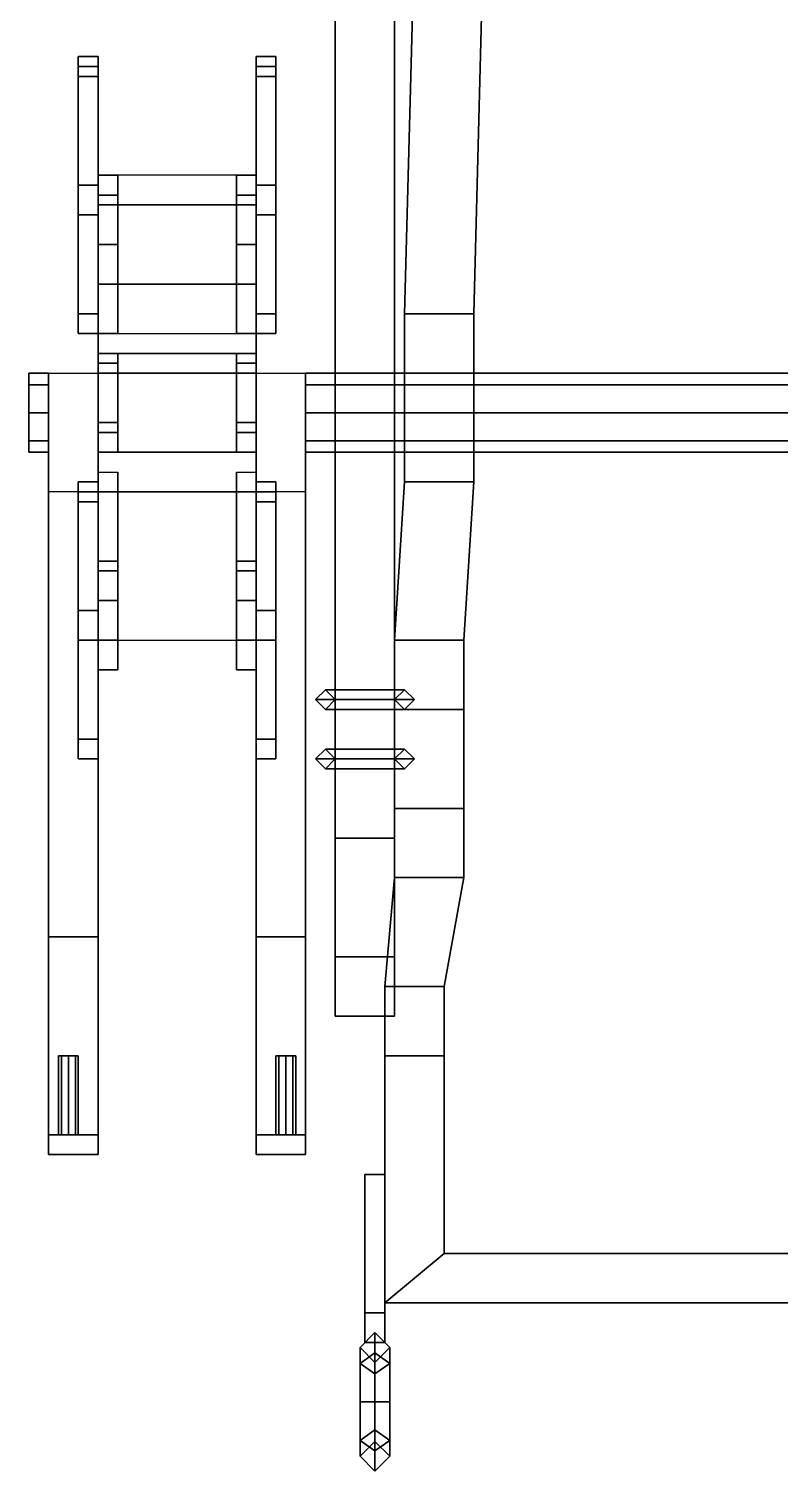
# Model space of a CAD drawing. Extents: x -0.76 to 0.76, y -2.11 to 2.1.
# Drawn here: x -0.76 to 0, y -2.11 to -0.652 of the extents above; entities that cross this region are included whole.
import ezdxf

# ---------------------------------------------------------------- set-up
doc = ezdxf.new("R2010")
doc.units = 0
doc.layers.add('FRAME', color=5, linetype='CONTINUOUS')

msp = doc.modelspace()

# ---------------------------------------------------------------- linework, layer by layer
at = {"layer": 'FRAME'}
for points in [[(-0.45, -0.39, 0.38), (-0.45, -1.47, 0.38), (-0.45, -1.47, 0.46), (-0.45, -0.39, 0.46)], [(-0.39, -0.39, 0.38), (-0.39, -1.47, 0.38), (-0.45, -1.47, 0.38), (-0.45, -0.39, 0.38)], [(-0.45, -1.47, 0.46), (-0.39, -1.47, 0.46), (-0.39, -0.39, 0.46), (-0.45, -0.39, 0.46)], [(-0.39, -0.39, 0.46), (-0.39, -1.47, 0.46), (-0.39, -1.47, 0.38), (-0.39, -0.39, 0.38)], [(-0.3, -0.56, 0.45), (-0.31, -0.94, 0.45), (-0.38, -0.94, 0.45), (-0.37, -0.56, 0.45)], [(-0.38, -0.94, 0.58), (-0.31, -0.94, 0.58), (-0.3, -0.56, 0.58), (-0.37, -0.56, 0.58)], [(-0.37, -0.56, 0.45), (-0.38, -0.94, 0.45), (-0.38, -0.94, 0.58), (-0.37, -0.56, 0.58)], [(-0.3, -0.56, 0.58), (-0.31, -0.94, 0.58), (-0.31, -0.94, 0.45), (-0.3, -0.56, 0.45)], [(-0.71, -0.68, 0.16), (-0.71, -0.96, 0.16), (-0.71, -0.94, 0.19), (-0.71, -0.7, 0.19)], [(-0.71, -0.68, 0.14), (-0.71, -0.96, 0.14), (-0.71, -0.96, 0.16), (-0.71, -0.68, 0.16)], [(-0.71, -0.69, 0.13), (-0.71, -0.94, 0.13), (-0.71, -0.96, 0.14), (-0.71, -0.68, 0.14)], [(-0.69, -0.7, 0.19), (-0.69, -0.68, 0.16), (-0.71, -0.68, 0.16), (-0.71, -0.7, 0.19)], [(-0.69, -0.68, 0.16), (-0.69, -0.68, 0.14), (-0.71, -0.68, 0.14), (-0.71, -0.68, 0.16)], [(-0.69, -0.68, 0.14), (-0.69, -0.69, 0.13), (-0.71, -0.69, 0.13), (-0.71, -0.68, 0.14)], [(-0.69, -0.94, 0.19), (-0.69, -0.96, 0.16), (-0.69, -0.68, 0.16), (-0.69, -0.7, 0.19)], [(-0.69, -0.96, 0.16), (-0.69, -0.96, 0.14), (-0.69, -0.68, 0.14), (-0.69, -0.68, 0.16)], [(-0.69, -0.96, 0.14), (-0.69, -0.94, 0.13), (-0.69, -0.69, 0.13), (-0.69, -0.68, 0.14)], [(-0.51, -0.68, 0.14), (-0.51, -0.69, 0.13), (-0.53, -0.69, 0.13), (-0.53, -0.68, 0.14)], [(-0.51, -0.68, 0.16), (-0.51, -0.68, 0.14), (-0.53, -0.68, 0.14), (-0.53, -0.68, 0.16)], [(-0.51, -0.7, 0.19), (-0.51, -0.68, 0.16), (-0.53, -0.68, 0.16), (-0.53, -0.7, 0.19)], [(-0.53, -0.69, 0.13), (-0.53, -0.94, 0.13), (-0.53, -0.96, 0.14), (-0.53, -0.68, 0.14)], [(-0.53, -0.68, 0.14), (-0.53, -0.96, 0.14), (-0.53, -0.96, 0.16), (-0.53, -0.68, 0.16)], [(-0.53, -0.68, 0.16), (-0.53, -0.96, 0.16), (-0.53, -0.94, 0.19), (-0.53, -0.7, 0.19)], [(-0.51, -0.96, 0.14), (-0.51, -0.94, 0.13), (-0.51, -0.69, 0.13), (-0.51, -0.68, 0.14)], [(-0.51, -0.96, 0.16), (-0.51, -0.96, 0.14), (-0.51, -0.68, 0.14), (-0.51, -0.68, 0.16)], [(-0.51, -0.94, 0.19), (-0.51, -0.96, 0.16), (-0.51, -0.68, 0.16), (-0.51, -0.7, 0.19)], [(-0.69, -0.69, 0.13), (-0.69, -0.94, 0.13), (-0.71, -0.94, 0.13), (-0.71, -0.69, 0.13)], [(-0.51, -0.69, 0.13), (-0.51, -0.94, 0.13), (-0.53, -0.94, 0.13), (-0.53, -0.69, 0.13)], [(-0.71, -0.7, 0.19), (-0.71, -0.94, 0.19), (-0.71, -0.84, 0.25), (-0.71, -0.81, 0.25)], [(-0.69, -0.81, 0.25), (-0.69, -0.7, 0.19), (-0.71, -0.7, 0.19), (-0.71, -0.81, 0.25)], [(-0.69, -0.84, 0.25), (-0.69, -0.94, 0.19), (-0.69, -0.7, 0.19), (-0.69, -0.81, 0.25)], [(-0.51, -0.81, 0.25), (-0.51, -0.7, 0.19), (-0.53, -0.7, 0.19), (-0.53, -0.81, 0.25)], [(-0.53, -0.7, 0.19), (-0.53, -0.94, 0.19), (-0.53, -0.84, 0.25), (-0.53, -0.81, 0.25)], [(-0.51, -0.84, 0.25), (-0.51, -0.94, 0.19), (-0.51, -0.7, 0.19), (-0.51, -0.81, 0.25)], [(-0.69, -0.91, 0.37), (-0.69, -0.8, 0.26), (-0.69, -1, 0.38), (-0.69, -0.98, 0.41)], [(-0.69, -0.8, 0.26), (-0.69, -0.8, 0.26), (-0.69, -1, 0.26), (-0.69, -1, 0.38)], [(-0.53, -0.83, 0.32), (-0.53, -0.8, 0.26), (-0.69, -0.8, 0.26), (-0.69, -0.83, 0.32)], [(-0.69, -0.83, 0.32), (-0.69, -0.8, 0.26), (-0.69, -0.91, 0.37)], [(-0.69, -0.8, 0.19), (-0.69, -0.8, 0.26), (-0.67, -0.8, 0.26), (-0.67, -0.8, 0.19)], [(-0.69, -0.87, 0.22), (-0.69, -0.96, 0.26), (-0.69, -0.8, 0.26), (-0.69, -0.8, 0.19)], [(-0.69, -0.82, 0.15), (-0.69, -0.8, 0.19), (-0.67, -0.8, 0.19), (-0.67, -0.82, 0.15)], [(-0.69, -0.87, 0.17), (-0.69, -0.87, 0.22), (-0.69, -0.8, 0.19), (-0.69, -0.82, 0.15)], [(-0.67, -0.8, 0.26), (-0.67, -0.96, 0.26), (-0.67, -0.87, 0.22), (-0.67, -0.8, 0.19)], [(-0.67, -0.8, 0.19), (-0.67, -0.87, 0.22), (-0.67, -0.87, 0.17), (-0.67, -0.82, 0.15)], [(-0.55, -0.87, 0.22), (-0.55, -0.96, 0.26), (-0.55, -0.8, 0.26), (-0.55, -0.8, 0.19)], [(-0.55, -0.8, 0.19), (-0.55, -0.8, 0.26), (-0.53, -0.8, 0.26), (-0.53, -0.8, 0.19)], [(-0.55, -0.82, 0.15), (-0.55, -0.8, 0.19), (-0.53, -0.8, 0.19), (-0.53, -0.82, 0.15)], [(-0.55, -0.87, 0.17), (-0.55, -0.87, 0.22), (-0.55, -0.8, 0.19), (-0.55, -0.82, 0.15)], [(-0.53, -1, 0.38), (-0.53, -0.8, 0.26), (-0.53, -0.91, 0.37), (-0.53, -0.98, 0.41)], [(-0.53, -1, 0.26), (-0.53, -0.8, 0.26), (-0.53, -0.8, 0.26), (-0.53, -1, 0.38)], [(-0.53, -0.91, 0.37), (-0.53, -0.8, 0.26), (-0.53, -0.83, 0.32), (-0.53, -0.91, 0.37)], [(-0.53, -0.8, 0.26), (-0.53, -0.96, 0.26), (-0.53, -0.87, 0.22), (-0.53, -0.8, 0.19)], [(-0.53, -0.8, 0.19), (-0.53, -0.87, 0.22), (-0.53, -0.87, 0.17), (-0.53, -0.82, 0.15)], [(-0.71, -0.81, 0.25), (-0.71, -0.84, 0.25), (-0.69, -0.84, 0.25), (-0.69, -0.81, 0.25)], [(-0.53, -0.81, 0.25), (-0.53, -0.84, 0.25), (-0.51, -0.84, 0.25), (-0.51, -0.81, 0.25)], [(-0.69, -0.87, 0.17), (-0.69, -0.82, 0.15), (-0.67, -0.82, 0.15), (-0.67, -0.87, 0.17)], [(-0.53, -0.91, 0.37), (-0.53, -0.83, 0.32), (-0.69, -0.83, 0.32), (-0.69, -0.91, 0.37)], [(-0.55, -0.87, 0.17), (-0.55, -0.82, 0.15), (-0.53, -0.82, 0.15), (-0.53, -0.87, 0.17)], [(-0.71, -0.84, 0.25), (-0.71, -0.94, 0.19), (-0.69, -0.94, 0.19), (-0.69, -0.84, 0.25)], [(-0.53, -0.84, 0.25), (-0.53, -0.94, 0.19), (-0.51, -0.94, 0.19), (-0.51, -0.84, 0.25)], [(-0.67, -0.87, 0.22), (-0.67, -0.96, 0.26), (-0.69, -0.96, 0.26), (-0.69, -0.87, 0.22)], [(-0.69, -0.87, 0.22), (-0.69, -0.87, 0.17), (-0.67, -0.87, 0.17), (-0.67, -0.87, 0.22)], [(-0.53, -0.87, 0.22), (-0.53, -0.96, 0.26), (-0.55, -0.96, 0.26), (-0.55, -0.87, 0.22)], [(-0.55, -0.87, 0.22), (-0.55, -0.87, 0.17), (-0.53, -0.87, 0.17), (-0.53, -0.87, 0.22)], [(-0.53, -0.98, 0.41), (-0.53, -0.91, 0.37), (-0.69, -0.91, 0.37), (-0.69, -0.98, 0.41)], [(-0.71, -0.94, 0.19), (-0.71, -0.96, 0.16), (-0.69, -0.96, 0.16), (-0.69, -0.94, 0.19)], [(-0.71, -0.96, 0.14), (-0.71, -0.94, 0.13), (-0.69, -0.94, 0.13), (-0.69, -0.96, 0.14)], [(-0.53, -0.96, 0.14), (-0.53, -0.94, 0.13), (-0.51, -0.94, 0.13), (-0.51, -0.96, 0.14)], [(-0.53, -0.94, 0.19), (-0.53, -0.96, 0.16), (-0.51, -0.96, 0.16), (-0.51, -0.94, 0.19)], [(-0.38, -1.11, 0.61), (-0.31, -1.11, 0.61), (-0.31, -0.94, 0.58), (-0.38, -0.94, 0.58)], [(-0.31, -0.94, 0.45), (-0.31, -1.11, 0.48), (-0.38, -1.11, 0.48), (-0.38, -0.94, 0.45)], [(-0.38, -0.94, 0.45), (-0.38, -1.11, 0.48), (-0.38, -1.11, 0.61), (-0.38, -0.94, 0.58)], [(-0.31, -0.94, 0.58), (-0.31, -1.11, 0.61), (-0.31, -1.11, 0.48), (-0.31, -0.94, 0.45)], [(-0.71, -0.96, 0.16), (-0.71, -0.96, 0.14), (-0.69, -0.96, 0.14), (-0.69, -0.96, 0.16)], [(-0.69, -1, 0.26), (-0.69, -0.96, 0.26), (-0.53, -0.96, 0.26), (-0.53, -1, 0.26)], [(-0.53, -0.96, 0.16), (-0.53, -0.96, 0.14), (-0.51, -0.96, 0.14), (-0.51, -0.96, 0.16)], [(-0.69, -0.98, 0.41), (-0.69, -1, 0.38), (-0.69, -1.12, 0.38), (-0.69, -1.08, 0.41)], [(-0.69, -0.99, 0.47), (-0.69, -0.98, 0.41), (-0.69, -1.08, 0.41), (-0.69, -1.06, 0.47)], [(-0.67, -0.99, 0.47), (-0.67, -0.98, 0.41), (-0.69, -0.98, 0.41), (-0.69, -0.99, 0.47)], [(-0.69, -0.99, 0.51), (-0.69, -0.99, 0.47), (-0.69, -1.06, 0.47), (-0.69, -1.06, 0.51)], [(-0.69, -1, 0.52), (-0.69, -0.99, 0.51), (-0.69, -1.06, 0.51), (-0.69, -1.05, 0.52)], [(-0.67, -1, 0.52), (-0.67, -0.99, 0.51), (-0.69, -0.99, 0.51), (-0.69, -1, 0.52)], [(-0.67, -0.99, 0.51), (-0.67, -0.99, 0.47), (-0.69, -0.99, 0.47), (-0.69, -0.99, 0.51)], [(-0.55, -1.08, 0.41), (-0.55, -0.98, 0.41), (-0.67, -0.98, 0.41), (-0.67, -1.08, 0.41)], [(-0.67, -1.08, 0.41), (-0.67, -0.98, 0.41), (-0.67, -0.99, 0.47), (-0.67, -1.06, 0.47)], [(-0.67, -1.06, 0.47), (-0.67, -0.99, 0.47), (-0.67, -0.99, 0.51), (-0.67, -1.06, 0.51)], [(-0.67, -1.06, 0.51), (-0.67, -0.99, 0.51), (-0.67, -1, 0.52), (-0.67, -1.05, 0.52)], [(-0.53, -0.99, 0.47), (-0.53, -0.98, 0.41), (-0.55, -0.98, 0.41), (-0.55, -0.99, 0.47)], [(-0.55, -0.99, 0.47), (-0.55, -0.98, 0.41), (-0.55, -1.08, 0.41), (-0.55, -1.06, 0.47)], [(-0.53, -0.99, 0.51), (-0.53, -0.99, 0.47), (-0.55, -0.99, 0.47), (-0.55, -0.99, 0.51)], [(-0.53, -1, 0.52), (-0.53, -0.99, 0.51), (-0.55, -0.99, 0.51), (-0.55, -1, 0.52)], [(-0.55, -1, 0.52), (-0.55, -0.99, 0.51), (-0.55, -1.06, 0.51), (-0.55, -1.05, 0.52)], [(-0.55, -0.99, 0.51), (-0.55, -0.99, 0.47), (-0.55, -1.06, 0.47), (-0.55, -1.06, 0.51)], [(-0.53, -1.12, 0.38), (-0.53, -1, 0.38), (-0.53, -0.98, 0.41), (-0.53, -1.08, 0.41)], [(-0.53, -1.08, 0.41), (-0.53, -0.98, 0.41), (-0.53, -0.99, 0.47), (-0.53, -1.06, 0.47)], [(-0.53, -1.06, 0.51), (-0.53, -0.99, 0.51), (-0.53, -1, 0.52), (-0.53, -1.05, 0.52)], [(-0.53, -1.06, 0.47), (-0.53, -0.99, 0.47), (-0.53, -0.99, 0.51), (-0.53, -1.06, 0.51)], [(-0.74, -1.0117, 0.3583), (-0.74, -1, 0.33), (-0.76, -1, 0.33), (-0.76, -1.0117, 0.3583)], [(-0.74, -1, 0.33), (-0.74, -1.0117, 0.3017), (-0.76, -1.0117, 0.3017), (-0.76, -1, 0.33)], [(-0.76, -1.0117, 0.3017), (-0.76, -1.08, 0.33), (-0.76, -1.0683, 0.3583), (-0.76, -1, 0.33)], [(-0.76, -1, 0.33), (-0.76, -1.0683, 0.3583), (-0.76, -1.04, 0.37), (-0.76, -1.0117, 0.3583)], [(-0.69, -1, 0.26), (-0.69, -1.79, 0.26), (-0.74, -1.79, 0.26), (-0.74, -1, 0.26)], [(-0.74, -1, 0.26), (-0.74, -1.79, 0.26), (-0.74, -1.77, 0.29), (-0.74, -1.57, 0.29)], [(-0.74, -1, 0.26), (-0.74, -1.57, 0.29), (-0.74, -1.57, 0.34), (-0.74, -1.12, 0.38)], [(-0.74, -1, 0.38), (-0.74, -1, 0.38), (-0.74, -1, 0.26), (-0.74, -1.12, 0.38)], [(-0.69, -1.77, 0.29), (-0.69, -1.79, 0.26), (-0.69, -1, 0.26), (-0.69, -1.57, 0.29)], [(-0.69, -1.12, 0.26), (-0.69, -1, 0.26), (-0.53, -1, 0.26), (-0.53, -1.12, 0.26)], [(-0.69, -1.57, 0.34), (-0.69, -1.57, 0.29), (-0.69, -1, 0.26), (-0.69, -1.12, 0.38)], [(-0.69, -1, 0.26), (-0.69, -1, 0.38), (-0.69, -1, 0.38), (-0.69, -1.12, 0.38)], [(-0.67, -1.05, 0.52), (-0.67, -1, 0.52), (-0.69, -1, 0.52), (-0.69, -1.05, 0.52)], [(-0.53, -1.05, 0.52), (-0.53, -1, 0.52), (-0.55, -1, 0.52), (-0.55, -1.05, 0.52)], [(-0.53, -1, 0.26), (-0.53, -1.79, 0.26), (-0.53, -1.77, 0.29), (-0.53, -1.57, 0.29)], [(-0.48, -1, 0.26), (-0.48, -1.79, 0.26), (-0.53, -1.79, 0.26), (-0.53, -1, 0.26)], [(-0.53, -1, 0.38), (-0.53, -1, 0.38), (-0.53, -1, 0.26), (-0.53, -1.12, 0.38)], [(-0.53, -1, 0.26), (-0.53, -1.57, 0.29), (-0.53, -1.57, 0.34), (-0.53, -1.12, 0.38)], [(-0.48, -1.77, 0.29), (-0.48, -1.79, 0.26), (-0.48, -1, 0.26), (-0.48, -1.57, 0.29)], [(-0.48, -1, 0.26), (-0.48, -1, 0.38), (-0.48, -1, 0.38), (-0.48, -1.12, 0.38)], [(-0.48, -1.57, 0.34), (-0.48, -1.57, 0.29), (-0.48, -1, 0.26), (-0.48, -1.12, 0.38)], [(0.48, -1.0117, 0.3583), (0.48, -1, 0.33), (-0.48, -1, 0.33), (-0.48, -1.0117, 0.3583)], [(0.48, -1, 0.33), (0.48, -1.0117, 0.3017), (-0.48, -1.0117, 0.3017), (-0.48, -1, 0.33)], [(-0.74, -1.04, 0.37), (-0.74, -1.0117, 0.3583), (-0.76, -1.0117, 0.3583), (-0.76, -1.04, 0.37)], [(-0.74, -1.0117, 0.3017), (-0.74, -1.04, 0.29), (-0.76, -1.04, 0.29), (-0.76, -1.0117, 0.3017)], [(-0.76, -1.04, 0.29), (-0.76, -1.0683, 0.3017), (-0.76, -1.08, 0.33), (-0.76, -1.0117, 0.3017)], [(0.48, -1.04, 0.37), (0.48, -1.0117, 0.3583), (-0.48, -1.0117, 0.3583), (-0.48, -1.04, 0.37)], [(0.48, -1.0117, 0.3017), (0.48, -1.04, 0.29), (-0.48, -1.04, 0.29), (-0.48, -1.0117, 0.3017)], [(-0.74, -1.0683, 0.3583), (-0.74, -1.04, 0.37), (-0.76, -1.04, 0.37), (-0.76, -1.0683, 0.3583)], [(-0.74, -1.04, 0.29), (-0.74, -1.0683, 0.3017), (-0.76, -1.0683, 0.3017), (-0.76, -1.04, 0.29)], [(0.48, -1.0683, 0.3583), (0.48, -1.04, 0.37), (-0.48, -1.04, 0.37), (-0.48, -1.0683, 0.3583)], [(0.48, -1.04, 0.29), (0.48, -1.0683, 0.3017), (-0.48, -1.0683, 0.3017), (-0.48, -1.04, 0.29)], [(-0.69, -1.05, 0.52), (-0.69, -1.06, 0.51), (-0.67, -1.06, 0.51), (-0.67, -1.05, 0.52)], [(-0.69, -1.06, 0.51), (-0.69, -1.06, 0.47), (-0.67, -1.06, 0.47), (-0.67, -1.06, 0.51)], [(-0.69, -1.06, 0.47), (-0.69, -1.08, 0.41), (-0.67, -1.08, 0.41), (-0.67, -1.06, 0.47)], [(-0.55, -1.05, 0.52), (-0.55, -1.06, 0.51), (-0.53, -1.06, 0.51), (-0.53, -1.05, 0.52)], [(-0.55, -1.06, 0.47), (-0.55, -1.08, 0.41), (-0.53, -1.08, 0.41), (-0.53, -1.06, 0.47)], [(-0.55, -1.06, 0.51), (-0.55, -1.06, 0.47), (-0.53, -1.06, 0.47), (-0.53, -1.06, 0.51)], [(-0.74, -1.08, 0.33), (-0.74, -1.0683, 0.3583), (-0.76, -1.0683, 0.3583), (-0.76, -1.08, 0.33)], [(-0.74, -1.0683, 0.3017), (-0.74, -1.08, 0.33), (-0.76, -1.08, 0.33), (-0.76, -1.0683, 0.3017)], [(0.48, -1.08, 0.33), (0.48, -1.0683, 0.3583), (-0.48, -1.0683, 0.3583), (-0.48, -1.08, 0.33)], [(0.48, -1.0683, 0.3017), (0.48, -1.08, 0.33), (-0.48, -1.08, 0.33), (-0.48, -1.0683, 0.3017)], [(-0.69, -1.08, 0.41), (-0.69, -1.12, 0.38), (-0.53, -1.12, 0.38), (-0.53, -1.08, 0.41)], [(-0.69, -1.19, 0.23), (-0.69, -1.1, 0.26), (-0.67, -1.1, 0.26), (-0.67, -1.19, 0.23)], [(-0.69, -1.24, 0.25), (-0.69, -1.24, 0.25), (-0.69, -1.1, 0.26), (-0.69, -1.19, 0.23)], [(-0.69, -1.24, 0.25), (-0.69, -1.27, 0.25), (-0.69, -1.27, 0.26), (-0.69, -1.1, 0.26)], [(-0.67, -1.27, 0.26), (-0.67, -1.3, 0.21), (-0.67, -1.19, 0.23), (-0.67, -1.1, 0.26)], [(-0.55, -1.19, 0.23), (-0.55, -1.1, 0.26), (-0.53, -1.1, 0.26), (-0.53, -1.19, 0.23)], [(-0.55, -1.3, 0.21), (-0.55, -1.27, 0.26), (-0.55, -1.1, 0.26), (-0.55, -1.19, 0.23)], [(-0.53, -1.1, 0.26), (-0.53, -1.27, 0.26), (-0.53, -1.27, 0.25), (-0.53, -1.24, 0.25)], [(-0.53, -1.1, 0.26), (-0.53, -1.24, 0.25), (-0.53, -1.19, 0.23)], [(-0.53, -1.1, 0.26), (-0.53, -1.24, 0.25), (-0.53, -1.19, 0.23)], [(-0.74, -1.12, 0.38), (-0.74, -1.79, 0.38), (-0.69, -1.79, 0.38), (-0.69, -1.12, 0.38)], [(-0.74, -1.57, 0.34), (-0.74, -1.77, 0.34), (-0.74, -1.79, 0.38), (-0.74, -1.12, 0.38)], [(-0.69, -1.11, 0.14), (-0.69, -1.12, 0.13), (-0.71, -1.12, 0.13), (-0.71, -1.11, 0.14)], [(-0.69, -1.11, 0.16), (-0.69, -1.11, 0.14), (-0.71, -1.11, 0.14), (-0.71, -1.11, 0.16)], [(-0.69, -1.13, 0.19), (-0.69, -1.11, 0.16), (-0.71, -1.11, 0.16), (-0.71, -1.13, 0.19)], [(-0.71, -1.12, 0.13), (-0.71, -1.37, 0.13), (-0.71, -1.39, 0.14), (-0.71, -1.11, 0.14)], [(-0.71, -1.11, 0.14), (-0.71, -1.39, 0.14), (-0.71, -1.39, 0.16), (-0.71, -1.11, 0.16)], [(-0.71, -1.11, 0.16), (-0.71, -1.39, 0.16), (-0.71, -1.37, 0.19), (-0.71, -1.13, 0.19)], [(-0.69, -1.12, 0.13), (-0.69, -1.37, 0.13), (-0.71, -1.37, 0.13), (-0.71, -1.12, 0.13)], [(-0.69, -1.39, 0.14), (-0.69, -1.37, 0.13), (-0.69, -1.12, 0.13), (-0.69, -1.11, 0.14)], [(-0.69, -1.39, 0.16), (-0.69, -1.39, 0.14), (-0.69, -1.11, 0.14), (-0.69, -1.11, 0.16)], [(-0.69, -1.37, 0.19), (-0.69, -1.39, 0.16), (-0.69, -1.11, 0.16), (-0.69, -1.13, 0.19)], [(-0.69, -1.79, 0.38), (-0.69, -1.77, 0.34), (-0.69, -1.57, 0.34), (-0.69, -1.12, 0.38)], [(-0.69, -1.12, 0.38), (-0.69, -1.27, 0.26), (-0.53, -1.27, 0.26), (-0.53, -1.12, 0.38)], [(-0.53, -1.11, 0.16), (-0.53, -1.39, 0.16), (-0.53, -1.37, 0.19), (-0.53, -1.13, 0.19)], [(-0.53, -1.11, 0.14), (-0.53, -1.39, 0.14), (-0.53, -1.39, 0.16), (-0.53, -1.11, 0.16)], [(-0.53, -1.12, 0.13), (-0.53, -1.37, 0.13), (-0.53, -1.39, 0.14), (-0.53, -1.11, 0.14)], [(-0.51, -1.13, 0.19), (-0.51, -1.11, 0.16), (-0.53, -1.11, 0.16), (-0.53, -1.13, 0.19)], [(-0.51, -1.11, 0.16), (-0.51, -1.11, 0.14), (-0.53, -1.11, 0.14), (-0.53, -1.11, 0.16)], [(-0.51, -1.11, 0.14), (-0.51, -1.12, 0.13), (-0.53, -1.12, 0.13), (-0.53, -1.11, 0.14)], [(-0.53, -1.57, 0.34), (-0.53, -1.77, 0.34), (-0.53, -1.79, 0.38), (-0.53, -1.12, 0.38)], [(-0.53, -1.12, 0.38), (-0.53, -1.79, 0.38), (-0.48, -1.79, 0.38), (-0.48, -1.12, 0.38)], [(-0.51, -1.12, 0.13), (-0.51, -1.37, 0.13), (-0.53, -1.37, 0.13), (-0.53, -1.12, 0.13)], [(-0.51, -1.37, 0.19), (-0.51, -1.39, 0.16), (-0.51, -1.11, 0.16), (-0.51, -1.13, 0.19)], [(-0.51, -1.39, 0.16), (-0.51, -1.39, 0.14), (-0.51, -1.11, 0.14), (-0.51, -1.11, 0.16)], [(-0.51, -1.39, 0.14), (-0.51, -1.37, 0.13), (-0.51, -1.12, 0.13), (-0.51, -1.11, 0.14)], [(-0.48, -1.79, 0.38), (-0.48, -1.77, 0.34), (-0.48, -1.57, 0.34), (-0.48, -1.12, 0.38)], [(-0.39, -1.27, 0.69), (-0.32, -1.27, 0.69), (-0.31, -1.11, 0.61), (-0.38, -1.11, 0.61)], [(-0.31, -1.11, 0.48), (-0.32, -1.27, 0.56), (-0.39, -1.27, 0.56), (-0.38, -1.11, 0.48)], [(-0.38, -1.11, 0.48), (-0.39, -1.27, 0.56), (-0.39, -1.27, 0.69), (-0.38, -1.11, 0.61)], [(-0.31, -1.11, 0.61), (-0.32, -1.27, 0.69), (-0.32, -1.27, 0.56), (-0.31, -1.11, 0.48)], [(-0.69, -1.24, 0.25), (-0.69, -1.13, 0.19), (-0.71, -1.13, 0.19), (-0.71, -1.24, 0.25)], [(-0.71, -1.13, 0.19), (-0.71, -1.37, 0.19), (-0.71, -1.27, 0.25), (-0.71, -1.24, 0.25)], [(-0.69, -1.27, 0.25), (-0.69, -1.37, 0.19), (-0.69, -1.13, 0.19), (-0.69, -1.24, 0.25)], [(-0.53, -1.13, 0.19), (-0.53, -1.37, 0.19), (-0.53, -1.27, 0.25), (-0.53, -1.24, 0.25)], [(-0.51, -1.24, 0.25), (-0.51, -1.13, 0.19), (-0.53, -1.13, 0.19), (-0.53, -1.24, 0.25)], [(-0.51, -1.27, 0.25), (-0.51, -1.37, 0.19), (-0.51, -1.13, 0.19), (-0.51, -1.24, 0.25)], [(-0.69, -1.2, 0.21), (-0.69, -1.19, 0.23), (-0.67, -1.19, 0.23), (-0.67, -1.2, 0.21)], [(-0.69, -1.24, 0.25), (-0.69, -1.24, 0.25), (-0.69, -1.19, 0.23), (-0.69, -1.1929, 0.2243)], [(-0.67, -1.2, 0.21), (-0.67, -1.19, 0.23), (-0.67, -1.3, 0.21), (-0.67, -1.3, 0.16)], [(-0.55, -1.2, 0.21), (-0.55, -1.19, 0.23), (-0.53, -1.19, 0.23), (-0.53, -1.2, 0.21)], [(-0.55, -1.3, 0.16), (-0.55, -1.3, 0.21), (-0.55, -1.19, 0.23), (-0.55, -1.2, 0.21)], [(-0.69, -1.23, 0.14), (-0.69, -1.2, 0.16), (-0.67, -1.2, 0.16), (-0.67, -1.23, 0.14)], [(-0.69, -1.2, 0.16), (-0.69, -1.2, 0.21), (-0.67, -1.2, 0.21), (-0.67, -1.2, 0.16)], [(-0.67, -1.2, 0.16), (-0.67, -1.2, 0.21), (-0.67, -1.3, 0.16), (-0.67, -1.27, 0.14)], [(-0.67, -1.23, 0.14), (-0.67, -1.2, 0.16), (-0.67, -1.27, 0.14)], [(-0.55, -1.2, 0.16), (-0.55, -1.2, 0.21), (-0.53, -1.2, 0.21), (-0.53, -1.2, 0.16)], [(-0.55, -1.23, 0.14), (-0.55, -1.2, 0.16), (-0.53, -1.2, 0.16), (-0.53, -1.23, 0.14)], [(-0.55, -1.27, 0.14), (-0.55, -1.27, 0.14), (-0.55, -1.2, 0.16), (-0.55, -1.23, 0.14)], [(-0.55, -1.27, 0.14), (-0.55, -1.3, 0.16), (-0.55, -1.2, 0.21), (-0.55, -1.2, 0.16)], [(-0.69, -1.27, 0.14), (-0.69, -1.23, 0.14), (-0.67, -1.23, 0.14), (-0.67, -1.27, 0.14)], [(-0.55, -1.27, 0.14), (-0.55, -1.23, 0.14), (-0.53, -1.23, 0.14), (-0.53, -1.27, 0.14)], [(-0.71, -1.24, 0.25), (-0.71, -1.27, 0.25), (-0.69, -1.27, 0.25), (-0.69, -1.24, 0.25)], [(-0.53, -1.24, 0.25), (-0.53, -1.27, 0.25), (-0.51, -1.27, 0.25), (-0.51, -1.24, 0.25)], [(-0.71, -1.27, 0.25), (-0.71, -1.37, 0.19), (-0.69, -1.37, 0.19), (-0.69, -1.27, 0.25)], [(-0.69, -1.27, 0.26), (-0.69, -1.3, 0.21), (-0.67, -1.3, 0.21), (-0.67, -1.27, 0.26)], [(-0.69, -1.3, 0.16), (-0.69, -1.27, 0.14), (-0.67, -1.27, 0.14), (-0.67, -1.3, 0.16)], [(-0.69, -1.27, 0.25), (-0.69, -1.2794, 0.2444), (-0.69, -1.27, 0.26)], [(-0.55, -1.3, 0.16), (-0.55, -1.27, 0.14), (-0.53, -1.27, 0.14), (-0.53, -1.3, 0.16)], [(-0.55, -1.27, 0.26), (-0.55, -1.3, 0.21), (-0.53, -1.3, 0.21), (-0.53, -1.27, 0.26)], [(-0.53, -1.27, 0.25), (-0.53, -1.37, 0.19), (-0.51, -1.37, 0.19), (-0.51, -1.27, 0.25)], [(-0.53, -1.27, 0.26), (-0.53, -1.2794, 0.2444), (-0.53, -1.27, 0.25)], [(-0.39, -1.34, 0.71), (-0.32, -1.34, 0.71), (-0.32, -1.27, 0.69), (-0.39, -1.27, 0.69)], [(-0.32, -1.27, 0.56), (-0.32, -1.34, 0.58), (-0.39, -1.34, 0.58), (-0.39, -1.27, 0.56)], [(-0.39, -1.27, 0.56), (-0.39, -1.34, 0.58), (-0.39, -1.34, 0.71), (-0.39, -1.27, 0.69)], [(-0.32, -1.27, 0.69), (-0.32, -1.34, 0.71), (-0.32, -1.34, 0.58), (-0.32, -1.27, 0.56)], [(-0.69, -1.3, 0.21), (-0.69, -1.3, 0.16), (-0.67, -1.3, 0.16), (-0.67, -1.3, 0.21)], [(-0.55, -1.3, 0.21), (-0.55, -1.3, 0.16), (-0.53, -1.3, 0.16), (-0.53, -1.3, 0.21)], [(-0.46, -1.32, 0.37), (-0.47, -1.33, 0.36), (-0.47, -1.33, 0.48), (-0.46, -1.32, 0.47)], [(-0.38, -1.32, 0.37), (-0.37, -1.33, 0.36), (-0.47, -1.33, 0.36), (-0.46, -1.32, 0.37)], [(-0.37, -1.33, 0.48), (-0.38, -1.32, 0.47), (-0.46, -1.32, 0.47), (-0.47, -1.33, 0.48)], [(-0.45, -1.33, 0.38), (-0.46, -1.32, 0.37), (-0.46, -1.32, 0.47), (-0.45, -1.33, 0.46)], [(-0.39, -1.33, 0.38), (-0.38, -1.32, 0.37), (-0.46, -1.32, 0.37), (-0.45, -1.33, 0.38)], [(-0.38, -1.32, 0.47), (-0.39, -1.33, 0.46), (-0.45, -1.33, 0.46), (-0.46, -1.32, 0.47)], [(-0.38, -1.32, 0.37), (-0.39, -1.33, 0.38), (-0.39, -1.33, 0.46), (-0.38, -1.32, 0.47)], [(-0.37, -1.33, 0.36), (-0.38, -1.32, 0.37), (-0.38, -1.32, 0.47), (-0.37, -1.33, 0.48)], [(-0.47, -1.33, 0.36), (-0.46, -1.34, 0.37), (-0.46, -1.34, 0.47), (-0.47, -1.33, 0.48)], [(-0.37, -1.33, 0.36), (-0.38, -1.34, 0.37), (-0.46, -1.34, 0.37), (-0.47, -1.33, 0.36)], [(-0.38, -1.34, 0.47), (-0.37, -1.33, 0.48), (-0.47, -1.33, 0.48), (-0.46, -1.34, 0.47)], [(-0.46, -1.34, 0.37), (-0.45, -1.33, 0.38), (-0.45, -1.33, 0.46), (-0.46, -1.34, 0.47)], [(-0.38, -1.34, 0.37), (-0.39, -1.33, 0.38), (-0.45, -1.33, 0.38), (-0.46, -1.34, 0.37)], [(-0.39, -1.33, 0.46), (-0.38, -1.34, 0.47), (-0.46, -1.34, 0.47), (-0.45, -1.33, 0.46)], [(-0.39, -1.33, 0.38), (-0.38, -1.34, 0.37), (-0.38, -1.34, 0.47), (-0.39, -1.33, 0.46)], [(-0.39, -1.44, 0.71), (-0.32, -1.44, 0.71), (-0.32, -1.34, 0.71), (-0.39, -1.34, 0.71)], [(-0.32, -1.34, 0.58), (-0.32, -1.44, 0.58), (-0.39, -1.44, 0.58), (-0.39, -1.34, 0.58)], [(-0.39, -1.34, 0.58), (-0.39, -1.44, 0.58), (-0.39, -1.44, 0.71), (-0.39, -1.34, 0.71)], [(-0.38, -1.34, 0.37), (-0.37, -1.33, 0.36), (-0.37, -1.33, 0.48), (-0.38, -1.34, 0.47)], [(-0.32, -1.34, 0.71), (-0.32, -1.44, 0.71), (-0.32, -1.44, 0.58), (-0.32, -1.34, 0.58)], [(-0.71, -1.39, 0.14), (-0.71, -1.37, 0.13), (-0.69, -1.37, 0.13), (-0.69, -1.39, 0.14)], [(-0.71, -1.37, 0.19), (-0.71, -1.39, 0.16), (-0.69, -1.39, 0.16), (-0.69, -1.37, 0.19)], [(-0.53, -1.37, 0.19), (-0.53, -1.39, 0.16), (-0.51, -1.39, 0.16), (-0.51, -1.37, 0.19)], [(-0.53, -1.39, 0.14), (-0.53, -1.37, 0.13), (-0.51, -1.37, 0.13), (-0.51, -1.39, 0.14)], [(-0.46, -1.38, 0.37), (-0.47, -1.39, 0.36), (-0.47, -1.39, 0.48), (-0.46, -1.38, 0.47)], [(-0.38, -1.38, 0.37), (-0.37, -1.39, 0.36), (-0.47, -1.39, 0.36), (-0.46, -1.38, 0.37)], [(-0.37, -1.39, 0.48), (-0.38, -1.38, 0.47), (-0.46, -1.38, 0.47), (-0.47, -1.39, 0.48)], [(-0.45, -1.39, 0.38), (-0.46, -1.38, 0.37), (-0.46, -1.38, 0.47), (-0.45, -1.39, 0.46)], [(-0.39, -1.39, 0.38), (-0.38, -1.38, 0.37), (-0.46, -1.38, 0.37), (-0.45, -1.39, 0.38)], [(-0.38, -1.38, 0.47), (-0.39, -1.39, 0.46), (-0.45, -1.39, 0.46), (-0.46, -1.38, 0.47)], [(-0.38, -1.38, 0.37), (-0.39, -1.39, 0.38), (-0.39, -1.39, 0.46), (-0.38, -1.38, 0.47)], [(-0.37, -1.39, 0.36), (-0.38, -1.38, 0.37), (-0.38, -1.38, 0.47), (-0.37, -1.39, 0.48)], [(-0.71, -1.39, 0.16), (-0.71, -1.39, 0.14), (-0.69, -1.39, 0.14), (-0.69, -1.39, 0.16)], [(-0.53, -1.39, 0.16), (-0.53, -1.39, 0.14), (-0.51, -1.39, 0.14), (-0.51, -1.39, 0.16)], [(-0.47, -1.39, 0.36), (-0.46, -1.4, 0.37), (-0.46, -1.4, 0.47), (-0.47, -1.39, 0.48)], [(-0.37, -1.39, 0.36), (-0.38, -1.4, 0.37), (-0.46, -1.4, 0.37), (-0.47, -1.39, 0.36)], [(-0.38, -1.4, 0.47), (-0.37, -1.39, 0.48), (-0.47, -1.39, 0.48), (-0.46, -1.4, 0.47)], [(-0.46, -1.4, 0.37), (-0.45, -1.39, 0.38), (-0.45, -1.39, 0.46), (-0.46, -1.4, 0.47)], [(-0.38, -1.4, 0.37), (-0.39, -1.39, 0.38), (-0.45, -1.39, 0.38), (-0.46, -1.4, 0.37)], [(-0.39, -1.39, 0.46), (-0.38, -1.4, 0.47), (-0.46, -1.4, 0.47), (-0.45, -1.39, 0.46)], [(-0.39, -1.39, 0.38), (-0.38, -1.4, 0.37), (-0.38, -1.4, 0.47), (-0.39, -1.39, 0.46)], [(-0.38, -1.4, 0.37), (-0.37, -1.39, 0.36), (-0.37, -1.39, 0.48), (-0.38, -1.4, 0.47)], [(-0.39, -1.51, 0.69), (-0.32, -1.51, 0.69), (-0.32, -1.44, 0.71), (-0.39, -1.44, 0.71)], [(-0.32, -1.44, 0.58), (-0.32, -1.51, 0.56), (-0.39, -1.51, 0.56), (-0.39, -1.44, 0.58)], [(-0.39, -1.44, 0.58), (-0.39, -1.51, 0.56), (-0.39, -1.51, 0.69), (-0.39, -1.44, 0.71)], [(-0.32, -1.44, 0.71), (-0.32, -1.51, 0.69), (-0.32, -1.51, 0.56), (-0.32, -1.44, 0.58)], [(-0.45, -1.47, 0.38), (-0.45, -1.65, 0.41), (-0.45, -1.59, 0.48), (-0.45, -1.47, 0.46)], [(-0.39, -1.47, 0.38), (-0.39, -1.65, 0.41), (-0.45, -1.65, 0.41), (-0.45, -1.47, 0.38)], [(-0.45, -1.59, 0.48), (-0.39, -1.59, 0.48), (-0.39, -1.47, 0.46), (-0.45, -1.47, 0.46)], [(-0.39, -1.47, 0.46), (-0.39, -1.59, 0.48), (-0.39, -1.65, 0.41), (-0.39, -1.47, 0.38)], [(-0.4, -1.62, 0.63), (-0.34, -1.62, 0.63), (-0.32, -1.51, 0.69), (-0.39, -1.51, 0.69)], [(-0.32, -1.51, 0.56), (-0.34, -1.62, 0.5), (-0.4, -1.62, 0.5), (-0.39, -1.51, 0.56)], [(-0.39, -1.51, 0.56), (-0.4, -1.62, 0.5), (-0.4, -1.62, 0.63), (-0.39, -1.51, 0.69)], [(-0.32, -1.51, 0.69), (-0.34, -1.62, 0.63), (-0.34, -1.62, 0.5), (-0.32, -1.51, 0.56)], [(-0.69, -1.57, 0.34), (-0.69, -1.77, 0.34), (-0.74, -1.77, 0.34), (-0.74, -1.57, 0.34)], [(-0.74, -1.57, 0.29), (-0.74, -1.77, 0.29), (-0.69, -1.77, 0.29), (-0.69, -1.57, 0.29)], [(-0.74, -1.57, 0.34), (-0.74, -1.57, 0.29), (-0.69, -1.57, 0.29), (-0.69, -1.57, 0.34)], [(-0.53, -1.57, 0.29), (-0.53, -1.77, 0.29), (-0.48, -1.77, 0.29), (-0.48, -1.57, 0.29)], [(-0.48, -1.57, 0.34), (-0.48, -1.77, 0.34), (-0.53, -1.77, 0.34), (-0.53, -1.57, 0.34)], [(-0.53, -1.57, 0.34), (-0.53, -1.57, 0.29), (-0.48, -1.57, 0.29), (-0.48, -1.57, 0.34)], [(-0.45, -1.65, 0.41), (-0.45, -1.65, 0.41), (-0.45, -1.65, 0.48), (-0.45, -1.59, 0.48)], [(-0.45, -1.65, 0.48), (-0.39, -1.65, 0.48), (-0.39, -1.59, 0.48), (-0.45, -1.59, 0.48)], [(-0.39, -1.59, 0.48), (-0.39, -1.65, 0.48), (-0.39, -1.65, 0.41)], [(-0.4, -1.62, 0.5), (-0.4, -1.69, 0.48), (-0.4, -1.69, 0.61), (-0.4, -1.62, 0.63)], [(-0.4, -1.69, 0.61), (-0.34, -1.69, 0.61), (-0.34, -1.62, 0.63), (-0.4, -1.62, 0.63)], [(-0.34, -1.62, 0.5), (-0.34, -1.69, 0.48), (-0.4, -1.69, 0.48), (-0.4, -1.62, 0.5)], [(-0.34, -1.62, 0.63), (-0.34, -1.69, 0.61), (-0.34, -1.69, 0.48), (-0.34, -1.62, 0.5)], [(-0.45, -1.65, 0.41), (-0.39, -1.65, 0.41), (-0.39, -1.65, 0.48), (-0.45, -1.65, 0.48)], [(-0.7271, -1.69, 0.3171), (-0.73, -1.69, 0.31), (-0.73, -1.77, 0.31), (-0.7271, -1.77, 0.3171)], [(-0.73, -1.69, 0.31), (-0.7271, -1.69, 0.3029), (-0.7271, -1.77, 0.3029), (-0.73, -1.77, 0.31)], [(-0.72, -1.69, 0.32), (-0.7271, -1.69, 0.3171), (-0.7271, -1.77, 0.3171), (-0.72, -1.77, 0.32)], [(-0.7271, -1.69, 0.3029), (-0.72, -1.69, 0.3), (-0.72, -1.77, 0.3), (-0.7271, -1.77, 0.3029)], [(-0.7129, -1.69, 0.3171), (-0.72, -1.69, 0.32), (-0.72, -1.77, 0.32), (-0.7129, -1.77, 0.3171)], [(-0.72, -1.69, 0.3), (-0.7129, -1.69, 0.3029), (-0.7129, -1.77, 0.3029), (-0.72, -1.77, 0.3)], [(-0.71, -1.69, 0.31), (-0.7129, -1.69, 0.3171), (-0.7129, -1.77, 0.3171), (-0.71, -1.77, 0.31)], [(-0.7129, -1.69, 0.3029), (-0.71, -1.69, 0.31), (-0.71, -1.77, 0.31), (-0.7129, -1.77, 0.3029)], [(-0.5071, -1.69, 0.3171), (-0.51, -1.69, 0.31), (-0.51, -1.77, 0.31), (-0.5071, -1.77, 0.3171)], [(-0.51, -1.69, 0.31), (-0.5071, -1.69, 0.3029), (-0.5071, -1.77, 0.3029), (-0.51, -1.77, 0.31)], [(-0.5, -1.69, 0.32), (-0.5071, -1.69, 0.3171), (-0.5071, -1.77, 0.3171), (-0.5, -1.77, 0.32)], [(-0.5071, -1.69, 0.3029), (-0.5, -1.69, 0.3), (-0.5, -1.77, 0.3), (-0.5071, -1.77, 0.3029)], [(-0.4929, -1.69, 0.3171), (-0.5, -1.69, 0.32), (-0.5, -1.77, 0.32), (-0.4929, -1.77, 0.3171)], [(-0.5, -1.69, 0.3), (-0.4929, -1.69, 0.3029), (-0.4929, -1.77, 0.3029), (-0.5, -1.77, 0.3)], [(-0.49, -1.69, 0.31), (-0.4929, -1.69, 0.3171), (-0.4929, -1.77, 0.3171), (-0.49, -1.77, 0.31)], [(-0.4929, -1.69, 0.3029), (-0.49, -1.69, 0.31), (-0.49, -1.77, 0.31), (-0.4929, -1.77, 0.3029)], [(-0.4, -1.94, 0.61), (-0.34, -1.89, 0.61), (-0.34, -1.69, 0.61), (-0.4, -1.69, 0.61)], [(-0.34, -1.69, 0.48), (-0.34, -1.89, 0.48), (-0.4, -1.94, 0.48), (-0.4, -1.69, 0.48)], [(-0.4, -1.69, 0.48), (-0.4, -1.81, 0.48), (-0.4, -1.81, 0.61), (-0.4, -1.69, 0.61)], [(-0.34, -1.69, 0.61), (-0.34, -1.89, 0.61), (-0.34, -1.89, 0.48), (-0.34, -1.69, 0.48)], [(-0.74, -1.77, 0.29), (-0.74, -1.77, 0.34), (-0.69, -1.77, 0.34), (-0.69, -1.77, 0.29)], [(-0.74, -1.77, 0.34), (-0.74, -1.77, 0.29), (-0.74, -1.79, 0.26), (-0.74, -1.79, 0.38)], [(-0.69, -1.79, 0.38), (-0.69, -1.79, 0.26), (-0.69, -1.77, 0.29), (-0.69, -1.77, 0.34)], [(-0.53, -1.77, 0.29), (-0.53, -1.77, 0.34), (-0.48, -1.77, 0.34), (-0.48, -1.77, 0.29)], [(-0.53, -1.77, 0.34), (-0.53, -1.77, 0.29), (-0.53, -1.79, 0.26), (-0.53, -1.79, 0.38)], [(-0.48, -1.79, 0.38), (-0.48, -1.79, 0.26), (-0.48, -1.77, 0.29), (-0.48, -1.77, 0.34)], [(-0.74, -1.79, 0.38), (-0.74, -1.79, 0.26), (-0.69, -1.79, 0.26), (-0.69, -1.79, 0.38)], [(-0.53, -1.79, 0.38), (-0.53, -1.79, 0.26), (-0.48, -1.79, 0.26), (-0.48, -1.79, 0.38)], [(-0.4, -1.98, 0.61), (-0.4, -1.81, 0.61), (-0.42, -1.81, 0.61), (-0.42, -1.98, 0.61)], [(-0.42, -1.98, 0.61), (-0.42, -1.81, 0.61), (-0.42, -1.81, 0.48), (-0.42, -1.95, 0.48)], [(-0.42, -1.81, 0.48), (-0.4, -1.81, 0.48), (-0.4, -1.95, 0.48), (-0.42, -1.95, 0.48)], [(-0.42, -1.81, 0.61), (-0.4, -1.81, 0.61), (-0.4, -1.81, 0.48), (-0.42, -1.81, 0.48)], [(-0.34, -1.89, 0.48), (0.34, -1.89, 0.48), (0.4, -1.94, 0.48), (-0.4, -1.94, 0.48)], [(0.4, -1.94, 0.61), (0.34, -1.89, 0.61), (-0.34, -1.89, 0.61), (-0.4, -1.94, 0.61)], [(-0.34, -1.89, 0.61), (0.34, -1.89, 0.61), (0.34, -1.89, 0.48), (-0.34, -1.89, 0.48)], [(-0.42, -1.95, 0.48), (-0.4, -1.95, 0.48), (-0.4, -1.98, 0.61), (-0.42, -1.98, 0.61)], [(-0.42, -1.98, 0.61), (-0.42, -1.98, 0.61), (-0.42, -1.95, 0.48), (-0.42, -1.98, 0.52)], [(-0.42, -1.95, 0.48), (-0.4, -1.95, 0.48), (-0.4, -1.98, 0.52), (-0.42, -1.98, 0.52)], [(-0.42, -1.98, 0.61), (-0.4, -1.98, 0.61), (-0.4, -1.95, 0.48), (-0.42, -1.95, 0.48)], [(-0.4, -1.94, 0.48), (0.4, -1.94, 0.48), (0.4, -1.94, 0.61), (-0.4, -1.94, 0.61)], [(-0.4, -1.95, 0.48), (-0.4, -1.94, 0.48), (-0.4, -1.94, 0.61), (-0.4, -1.98, 0.61)], [(-0.4, -1.98, 0.52), (-0.4, -1.95, 0.48), (-0.4, -1.98, 0.61)], [(-0.41, -1.9905, 0.5305), (-0.425, -2.0011, 0.5411), (-0.425, -1.985, 0.58), (-0.41, -1.97, 0.58)], [(-0.41, -1.97, 0.58), (-0.425, -1.985, 0.58), (-0.425, -2.0011, 0.6189), (-0.41, -1.9905, 0.6295)], [(-0.42, -1.98, 0.52), (-0.4, -1.98, 0.52), (-0.4, -1.98, 0.61), (-0.42, -1.98, 0.61)], [(-0.395, -2.0011, 0.5411), (-0.41, -1.9905, 0.5305), (-0.41, -1.97, 0.58), (-0.395, -1.985, 0.58)], [(-0.395, -1.985, 0.58), (-0.41, -1.97, 0.58), (-0.41, -1.9905, 0.6295), (-0.395, -2.0011, 0.6189)], [(-0.425, -2.0011, 0.5411), (-0.41, -2.0117, 0.5517), (-0.41, -2, 0.58), (-0.425, -1.985, 0.58)], [(-0.425, -1.985, 0.58), (-0.41, -2, 0.58), (-0.41, -2.0117, 0.6083), (-0.425, -2.0011, 0.6189)], [(-0.41, -2.04, 0.51), (-0.425, -2.04, 0.525), (-0.425, -2.0011, 0.5411), (-0.41, -1.9905, 0.5305)], [(-0.41, -1.9905, 0.6295), (-0.425, -2.0011, 0.6189), (-0.425, -2.04, 0.635), (-0.41, -2.04, 0.65)], [(-0.41, -2.0117, 0.5517), (-0.395, -2.0011, 0.5411), (-0.395, -1.985, 0.58), (-0.41, -2, 0.58)], [(-0.41, -2, 0.58), (-0.395, -1.985, 0.58), (-0.395, -2.0011, 0.6189), (-0.41, -2.0117, 0.6083)], [(-0.395, -2.04, 0.525), (-0.41, -2.04, 0.51), (-0.41, -1.9905, 0.5305), (-0.395, -2.0011, 0.5411)], [(-0.395, -2.0011, 0.6189), (-0.41, -1.9905, 0.6295), (-0.41, -2.04, 0.65), (-0.395, -2.04, 0.635)], [(-0.425, -2.04, 0.525), (-0.41, -2.04, 0.54), (-0.41, -2.0117, 0.5517), (-0.425, -2.0011, 0.5411)], [(-0.425, -2.0011, 0.6189), (-0.41, -2.0117, 0.6083), (-0.41, -2.04, 0.62), (-0.425, -2.04, 0.635)], [(-0.41, -2.04, 0.54), (-0.395, -2.04, 0.525), (-0.395, -2.0011, 0.5411), (-0.41, -2.0117, 0.5517)], [(-0.41, -2.0117, 0.6083), (-0.395, -2.0011, 0.6189), (-0.395, -2.04, 0.635), (-0.41, -2.04, 0.62)], [(-0.425, -2.0789, 0.5411), (-0.41, -2.0683, 0.5517), (-0.41, -2.04, 0.54), (-0.425, -2.04, 0.525)], [(-0.41, -2.0895, 0.5305), (-0.425, -2.0789, 0.5411), (-0.425, -2.04, 0.525), (-0.41, -2.04, 0.51)], [(-0.425, -2.04, 0.635), (-0.41, -2.04, 0.62), (-0.41, -2.0683, 0.6083), (-0.425, -2.0789, 0.6189)], [(-0.41, -2.04, 0.65), (-0.425, -2.04, 0.635), (-0.425, -2.0789, 0.6189), (-0.41, -2.0895, 0.6295)], [(-0.41, -2.0683, 0.5517), (-0.395, -2.0789, 0.5411), (-0.395, -2.04, 0.525), (-0.41, -2.04, 0.54)], [(-0.395, -2.0789, 0.5411), (-0.41, -2.0895, 0.5305), (-0.41, -2.04, 0.51), (-0.395, -2.04, 0.525)], [(-0.41, -2.04, 0.62), (-0.395, -2.04, 0.635), (-0.395, -2.0789, 0.6189), (-0.41, -2.0683, 0.6083)], [(-0.395, -2.04, 0.635), (-0.41, -2.04, 0.65), (-0.41, -2.0895, 0.6295), (-0.395, -2.0789, 0.6189)], [(-0.425, -2.095, 0.58), (-0.41, -2.08, 0.58), (-0.41, -2.0683, 0.5517), (-0.425, -2.0789, 0.5411)], [(-0.425, -2.0789, 0.6189), (-0.41, -2.0683, 0.6083), (-0.41, -2.08, 0.58), (-0.425, -2.095, 0.58)], [(-0.41, -2.08, 0.58), (-0.395, -2.095, 0.58), (-0.395, -2.0789, 0.5411), (-0.41, -2.0683, 0.5517)], [(-0.41, -2.0683, 0.6083), (-0.395, -2.0789, 0.6189), (-0.395, -2.095, 0.58), (-0.41, -2.08, 0.58)], [(-0.41, -2.11, 0.58), (-0.425, -2.095, 0.58), (-0.425, -2.0789, 0.5411), (-0.41, -2.0895, 0.5305)], [(-0.41, -2.0895, 0.6295), (-0.425, -2.0789, 0.6189), (-0.425, -2.095, 0.58), (-0.41, -2.11, 0.58)], [(-0.395, -2.095, 0.58), (-0.41, -2.11, 0.58), (-0.41, -2.0895, 0.5305), (-0.395, -2.0789, 0.5411)], [(-0.395, -2.0789, 0.6189), (-0.41, -2.0895, 0.6295), (-0.41, -2.11, 0.58), (-0.395, -2.095, 0.58)]]:
    msp.add_3dface(points, dxfattribs=at)

doc.saveas('drawing.dxf')
